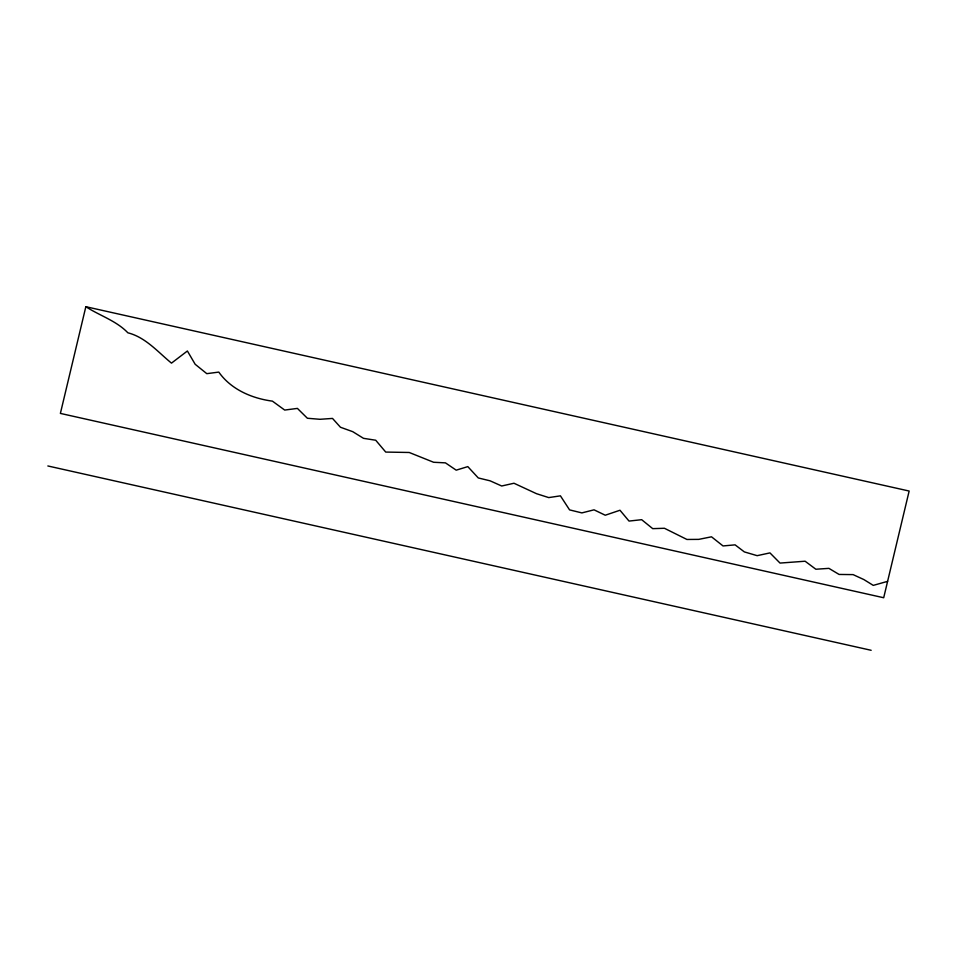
<?xml version="1.0" encoding="UTF-8"?>
<svg xmlns="http://www.w3.org/2000/svg" width="957" height="957" viewBox="0 0 957 957"><rect width="100%" height="100%" fill="white"/><g stroke="black" fill="none" stroke-linecap="round" stroke-linejoin="round"><path stroke-width="1.44" d="M85.843 306.707L60.387 413.412L883.694 597.742L909.15 491.037L85.843 306.707C99.755 315.714 116.311 320.727 127.879 332.809C145.56 337.283 157.833 351.949 171.482 363.134L187.393 350.992L195.156 364.258L206.796 373.661L218.794 372.094C231.02 389.451 251.906 398.423 272.422 401.139L284.696 410.063L297.412 408.4L307.388 418.257L319.973 419.298L332.51 418.424L340.465 427.253L352.762 431.679L363.504 438.33L375.718 440.232L385.731 452.075L409.225 452.482L433.617 462.267L445.448 462.865L456.202 470.162L467.806 466.621L478.285 477.95L490.092 480.821L501.695 486L513.981 483.249L536.482 493.68L548.732 497.592L560.431 495.846L569.571 509.89L581.868 512.904L594.046 509.83L605.255 515.225L619.98 510.248L629.024 521.075L641.668 519.687L652.722 528.647L664.433 528.276L686.923 539.461L698.742 539.377L711.506 536.805L723.025 545.945L735.096 544.856L744.343 551.902L757.154 555.67L769.954 552.895L780.027 563.075L805.112 561.221L815.854 569.236L828.906 568.362L839.086 574.439L853.094 574.619L863.884 579.571L873.263 585.385L887.606 581.354M47.85 465.963L871.157 650.293"/></g></svg>
